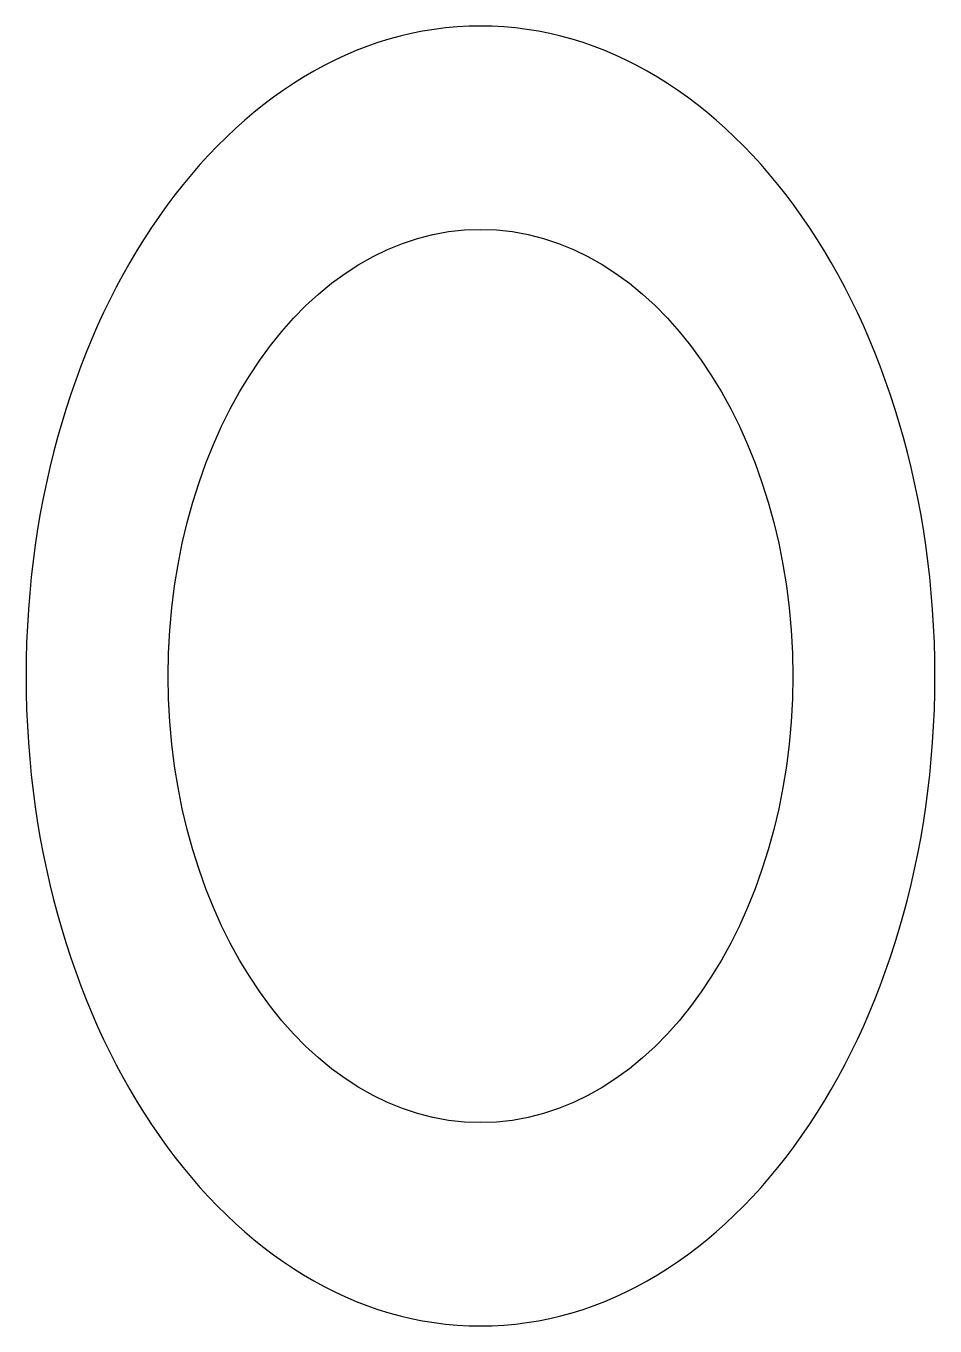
# Model space of a CAD drawing. Header units: centimetres. Extents: x -7.6 to 7.6, y -10.8 to 10.8.
import ezdxf

# ---------------------------------------------------------------- set-up
doc = ezdxf.new("R2010")
doc.units = ezdxf.units.CM
doc.header["$MEASUREMENT"] = 0
doc.layers.add('Camada 1', color=7, linetype='Continuous')

msp = doc.modelspace()

# ---------------------------------------------------------------- linework, layer by layer
at = {"layer": 'Camada 1'}
for points in [[(7.56859, 0), (7.56859, -5.98247), (4.18031, -10.83265), (0, -10.83265), (0, -10.83265), (-4.18031, -10.83265), (-7.56859, -5.98247), (-7.56859, 0), (-7.56859, 0), (-7.56859, 5.98273), (-4.18031, 10.83265), (0, 10.83265), (0, 10.83265), (4.18031, 10.83265), (7.56859, 5.98273), (7.56859, 0)], [(0, 7.44387), (-2.87208, 7.44387), (-5.20057, 4.11112), (-5.20057, 0), (-5.20057, 0), (-5.20057, -4.11136), (-2.87208, -7.44387), (0, -7.44387), (0, -7.44387), (2.87208, -7.44387), (5.20057, -4.11136), (5.20057, 0), (5.20057, 0), (5.20057, 4.11112), (2.87208, 7.44387), (0, 7.44387)]]:
    msp.add_open_spline(points, degree=3, knots=[0, 0, 0, 0, 0.2, 0.2, 0.2, 0.2, 0.4, 0.4, 0.4, 0.4, 0.6, 0.6, 0.6, 0.6, 1, 1, 1, 1], dxfattribs=at)

doc.saveas('drawing.dxf')
